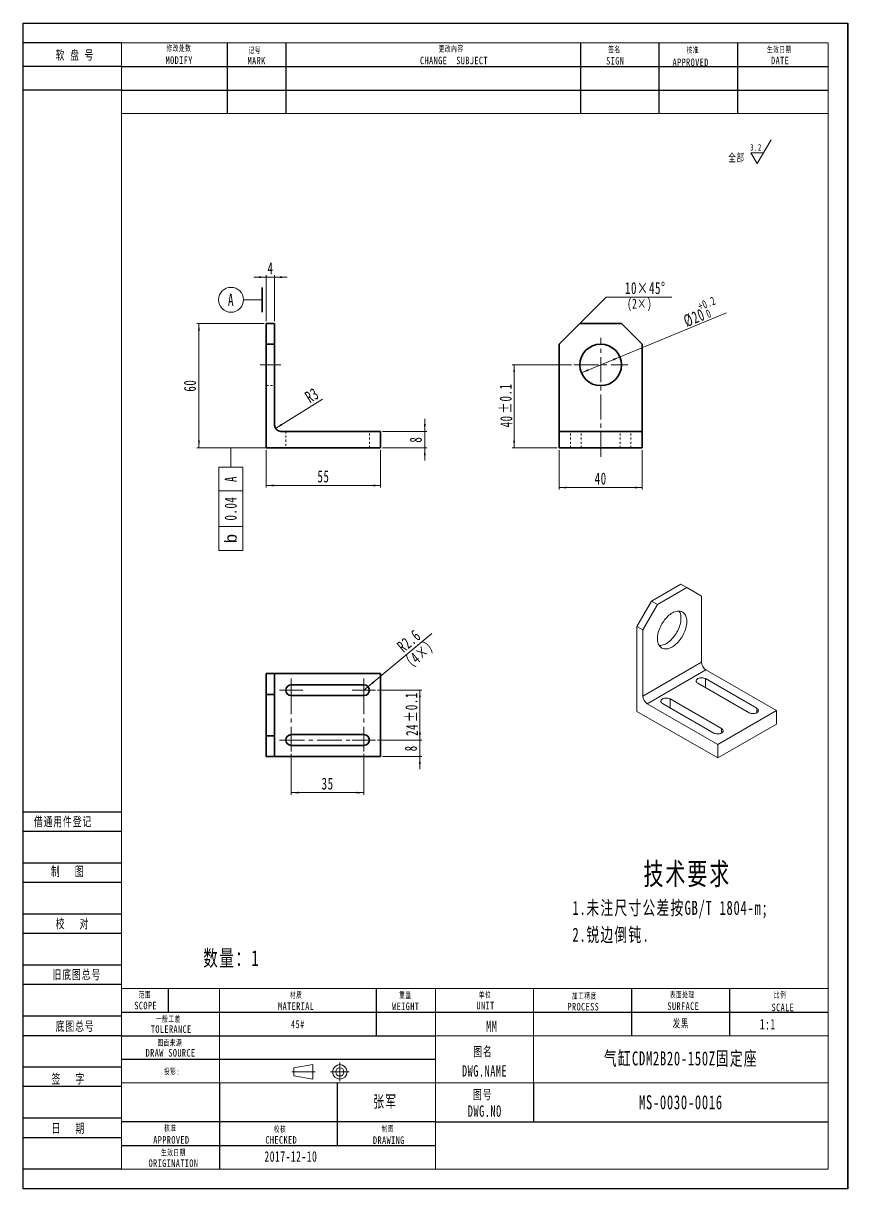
# Model space of a CAD drawing. Header units: millimetres. Extents: x 1333 to 6759, y -11 to 566.
# Drawn here: x 4993 to 5390, y -7 to 554 of the extents above; entities that cross this region are included whole.
import ezdxf

# ---------------------------------------------------------------- set-up
doc = ezdxf.new("R2010")
doc.units = ezdxf.units.MM
doc.set_wipeout_variables(frame=1)
for name, pattern in [('AD_LTYPE3 0 mm', [16, 11, -1, 1, -1, 1, -1]), ('点画线', [18, 12, -2, 2, -2]), ('虚线', [2, 1, -1])]:
    doc.linetypes.add(name, pattern=pattern)
doc.layers.get('0').update_dxf_attribs({"lineweight": 35})
for name, color, linetype, lineweight in [('ACAD0', 7, 'Continuous', 0), ('ACADA-定位3-标高', 171, 'Continuous', 0), ('ACADA-构件3-柱砼', 9, 'Continuous', 0), ('ACADA-构件8-屋面', 7, 'Continuous', 0), ('EB0', 7, 'Continuous', 35), ('中心线层', 1, '点画线', 18), ('尺寸线层', 3, 'Continuous', 18), ('虚线层', 6, '虚线', 18)]:
    doc.layers.add(name, color=color, linetype=linetype, lineweight=lineweight)
doc.styles.add('标准', font='', dxfattribs={"width": 0.667})
doc.styles.get('标准').set_extended_font_data('宋体')
doc.dimstyles.new('标准', dxfattribs={"dimtxt": 5.779688, "dimasz": 3.5, "dimexe": 1, "dimexo": 1, "dimgap": 1.209086, "dimtad": 1, "dimdec": 1, "dimdsep": 46, "dimtxsty": '标准', "dimblk": '_CAXARROW', "dimcen": 0, "dimdle": 7, "dimazin": 2, "dimtfac": 0.707107, "dimtdec": 3, "dimtmove": 0, "dimatfit": 3, "dimfxl": 0, "dimfrac": 2, "dimtolj": 1, "dimarcsym": 0})

# ---------------------------------------------------------------- blocks, each defined once
blk = doc.blocks.new('*X7')
at = {"layer": 'EB0', "color": 0, "linetype": 'Continuous', "lineweight": 18}
for p, q in [((0, 0), (12.66, 12.66)), ((12.66, 12.66), (44.21, 12.66))]:
    blk.add_line(p, q, dxfattribs=at)
at = {"layer": 'EB0', "color": 0, "linetype": 'Continuous', "lineweight": 18, "insert": (31.45, 16.97), "char_height": 5.7797, "width": 29.716, "attachment_point": 5, "line_spacing_factor": 1.15057, "style": '标准'}
blk.add_mtext('\\T1.1;10×45%%D', dxfattribs=at)
blk = doc.blocks.new('*X125')
at = {"layer": '尺寸线层', "linetype": 'Continuous', "lineweight": 18}
for points in [[(5109.67, 331.79), (5113.17, 331.36), (5113.17, 332.23)], [(5164.67, 331.79), (5161.17, 331.36), (5161.17, 332.23)]]:
    blk.add_hatch(color=0, dxfattribs=at).paths.add_polyline_path(points, flags=0)
at = {"layer": '尺寸线层', "color": 0, "linetype": 'Continuous', "lineweight": 18}
for p, q in [((5109.67, 348.88), (5109.67, 330.79)), ((5164.67, 348.88), (5164.67, 330.79)), ((5164.67, 331.79), (5109.67, 331.79))]:
    blk.add_line(p, q, dxfattribs=at)
at = {"layer": '尺寸线层', "color": 0, "linetype": 'Continuous', "lineweight": 18, "insert": (5137.17, 336.1), "char_height": 5.78, "width": 8.1213, "attachment_point": 5, "line_spacing_factor": 1.15057, "style": '标准'}
blk.add_mtext('\\T1.1;55', dxfattribs=at)
blk = doc.blocks.new('_CAXARROW')
blk.add_hatch(color=0).paths.add_polyline_path([(0, 0), (-1, 0.125), (-1, -0.125)], flags=0)
blk = doc.blocks.new('*X126')
at = {"layer": '尺寸线层', "linetype": 'Continuous', "lineweight": 18}
for points in [[(5077.24, 409.88), (5076.8, 406.38), (5077.68, 406.38)], [(5077.24, 349.88), (5076.8, 353.38), (5077.68, 353.38)]]:
    blk.add_hatch(color=0, dxfattribs=at).paths.add_polyline_path(points, flags=0)
at = {"layer": '尺寸线层', "color": 0, "linetype": 'Continuous', "lineweight": 18}
for p, q in [((5108.67, 409.88), (5076.24, 409.88)), ((5077.24, 349.88), (5077.24, 409.88)), ((5108.67, 349.88), (5076.24, 349.88))]:
    blk.add_line(p, q, dxfattribs=at)
at = {"layer": '尺寸线层', "color": 0, "linetype": 'Continuous', "lineweight": 18, "insert": (5072.93, 379.88), "char_height": 5.78, "width": 8.2177, "attachment_point": 5, "rotation": 90, "line_spacing_factor": 1.15057, "style": '标准'}
blk.add_mtext('\\T1.1;60', dxfattribs=at)
blk = doc.blocks.new('*X128')
at = {"color": 0, "attachment_point": 1, "rotation": 90, "line_spacing_factor": 1.15057, "style": '标准'}
for s, insert, char_height, width in [('\\T1.1;%%P0.1', (6590.79, 373.36), 5.7797, 29.0585), ('\\T1.1;40', (6591.08, 366.66), 5.78, 40.7773)]:
    blk.add_mtext(s, dxfattribs=dict(at, insert=insert, char_height=char_height, width=width))
blk = doc.blocks.new('*X127')
at = {"layer": '尺寸线层', "linetype": 'Continuous', "lineweight": 18}
for points in [[(5228.96, 389.88), (5228.52, 386.38), (5229.4, 386.38)], [(5228.96, 349.88), (5228.52, 353.38), (5229.4, 353.38)]]:
    blk.add_hatch(color=0, dxfattribs=at).paths.add_polyline_path(points, flags=0)
at = {"layer": '尺寸线层', "color": 0, "linetype": 'Continuous', "lineweight": 18}
for p, q in [((5256.63, 389.88), (5227.96, 389.88)), ((5228.96, 349.88), (5228.96, 389.88)), ((5249.63, 349.88), (5227.96, 349.88))]:
    blk.add_line(p, q, dxfattribs=at)
blk.add_blockref('*X128', (-1368.81, -6.88), dxfattribs=at)
blk = doc.blocks.new('*X130')
at = {"color": 0, "char_height": 5.7797, "attachment_point": 1, "rotation": 22.4575, "line_spacing_factor": 1.15057, "style": '标准'}
for s, insert, width in [('\\T1.1;{\\H0.707107x;+0.2}', (6685.81, 426.67), 16.6706), ('\\T1.1;%%C20', (6678.67, 420.27), 35.5769), ('\\T1.1;{\\H0.707107x;0}', (6689.66, 422.98), 16.6706)]:
    blk.add_mtext(s, dxfattribs=dict(at, insert=insert, width=width))
blk = doc.blocks.new('*X129')
at = {"layer": 'EB0', "linetype": 'Continuous', "lineweight": 18}
for points in [[(5279.87, 393.7), (5276.81, 391.96), (5276.47, 392.77)], [(5261.39, 386.06), (5264.79, 387), (5264.46, 387.8)]]:
    blk.add_hatch(color=0, dxfattribs=at).paths.add_polyline_path(points, flags=0)
at = {"layer": 'EB0', "color": 0, "linetype": 'Continuous', "lineweight": 18}
blk.add_line((5331.2, 414.92), (5261.39, 386.06), dxfattribs=at)
blk.add_blockref('*X130', (-1368.81, -6.88), dxfattribs=at)
blk = doc.blocks.new('*X131')
at = {"layer": '尺寸线层', "color": 0, "lineweight": 35}
blk.add_line((-2, -6), (-2, 6), dxfattribs=at)
at = {"layer": '尺寸线层', "color": 0, "lineweight": -2}
blk.add_line((-2, 0), (-11, 0), dxfattribs=at)
blk.add_circle((-17, 0), 6, dxfattribs=at)
at = {"layer": '尺寸线层', "color": 0, "lineweight": -2, "insert": (-17, 0), "char_height": 6, "width": 12, "attachment_point": 5, "line_spacing_factor": 1.15057, "style": '标准'}
blk.add_mtext('\\T1.1;A', dxfattribs=at)
blk = doc.blocks.new('*X132')
at = {"layer": '尺寸线层', "linetype": 'Continuous', "lineweight": 18}
for points in [[(5109.67, 432.14), (5106.17, 432.57), (5106.17, 431.7)], [(5113.67, 432.14), (5117.17, 432.57), (5117.17, 431.7)]]:
    blk.add_hatch(color=0, dxfattribs=at).paths.add_polyline_path(points, flags=0)
at = {"layer": '尺寸线层', "color": 0, "linetype": 'Continuous', "lineweight": 18}
for p, q in [((5109.67, 410.88), (5109.67, 433.14)), ((5113.67, 410.88), (5113.67, 433.14)), ((5103.67, 432.14), (5119.67, 432.14))]:
    blk.add_line(p, q, dxfattribs=at)
at = {"layer": '尺寸线层', "color": 0, "linetype": 'Continuous', "lineweight": 18, "insert": (5111.67, 436.45), "char_height": 5.78, "width": 3.8229, "attachment_point": 5, "line_spacing_factor": 1.15057, "style": '标准'}
blk.add_mtext('\\T1.1;4', dxfattribs=at)
blk = doc.blocks.new('*X133')
at = {"layer": '尺寸线层', "linetype": 'Continuous', "lineweight": 18}
for points in [[(5185.95, 357.88), (5186.39, 361.38), (5185.51, 361.38)], [(5185.95, 349.88), (5186.39, 346.38), (5185.51, 346.38)]]:
    blk.add_hatch(color=0, dxfattribs=at).paths.add_polyline_path(points, flags=0)
at = {"layer": '尺寸线层', "color": 0, "linetype": 'Continuous', "lineweight": 18}
for p, q in [((5185.95, 363.88), (5185.95, 343.88)), ((5165.67, 357.88), (5186.95, 357.88)), ((5165.67, 349.88), (5186.95, 349.88))]:
    blk.add_line(p, q, dxfattribs=at)
at = {"layer": '尺寸线层', "color": 0, "linetype": 'Continuous', "lineweight": 18, "insert": (5181.64, 353.88), "char_height": 5.78, "width": 3.6302, "attachment_point": 5, "rotation": 90, "line_spacing_factor": 1.15057, "style": '标准'}
blk.add_mtext('\\T1.1;8', dxfattribs=at)
blk = doc.blocks.new('*X134')
at = {"layer": '尺寸线层', "color": 0, "linetype": 'Continuous', "lineweight": -2}
for p, q in [((0, 0), (-17.14, 0)), ((-17.14, 0), (-17.14, -9.18)), ((-22.92, -9.18), (-11.36, -9.18)), ((-22.92, -37.85), (-22.92, -9.18)), ((-11.36, -37.85), (-11.36, -9.18)), ((-22.92, -20.73), (-11.36, -20.73)), ((-22.92, -49.41), (-22.92, -37.85)), ((-22.92, -37.85), (-11.36, -37.85)), ((-11.36, -37.85), (-11.36, -49.41)), ((-11.36, -49.41), (-22.92, -49.41))]:
    blk.add_line(p, q, dxfattribs=at)
at = {"layer": '尺寸线层', "color": 0, "width": 11.5594, "attachment_point": 5, "rotation": 90, "line_spacing_factor": 1.15057, "style": '标准'}
for s, insert, char_height in [('\\T1.1;A', (-17.14, -14.96), 5.78), ('{\\fCXGDT;\\W1;\\T1;b}', (-17.14, -43.63), 5.7797)]:
    blk.add_mtext(s, dxfattribs=dict(at, insert=insert, char_height=char_height))
at = {"layer": '尺寸线层', "color": 0, "lineweight": -2, "insert": (-17.14, -34.96), "char_height": 5.78, "width": 22.6763, "attachment_point": 4, "rotation": 90, "line_spacing_factor": 1.15057, "style": '标准'}
blk.add_mtext('\\T1.1;0.04', dxfattribs=at)
blk = doc.blocks.new('*X135')
at = {"layer": '尺寸线层', "linetype": 'Continuous', "lineweight": 18}
for points in [[(5183.59, 209.21), (5183.15, 212.71), (5184.02, 212.71)], [(5183.59, 201.21), (5183.15, 197.71), (5184.02, 197.71)]]:
    blk.add_hatch(color=0, dxfattribs=at).paths.add_polyline_path(points, flags=0)
at = {"layer": '尺寸线层', "color": 0, "linetype": 'Continuous', "lineweight": 18}
for p, q in [((5183.59, 195.21), (5183.59, 215.21)), ((5163.27, 209.21), (5184.59, 209.21)), ((5165.67, 201.21), (5184.59, 201.21))]:
    blk.add_line(p, q, dxfattribs=at)
at = {"layer": '尺寸线层', "color": 0, "linetype": 'Continuous', "lineweight": 18, "insert": (5179.28, 205.21), "char_height": 5.78, "width": 3.6302, "attachment_point": 5, "rotation": 90, "line_spacing_factor": 1.15057, "style": '标准'}
blk.add_mtext('\\T1.1;8', dxfattribs=at)
blk = doc.blocks.new('*X136')
at = {"layer": '尺寸线层', "linetype": 'Continuous', "lineweight": 18}
for points in [[(5121.67, 183.86), (5125.17, 184.3), (5125.17, 183.42)], [(5156.67, 183.86), (5153.17, 184.3), (5153.17, 183.42)]]:
    blk.add_hatch(color=0, dxfattribs=at).paths.add_polyline_path(points, flags=0)
at = {"layer": '尺寸线层', "color": 0, "linetype": 'Continuous', "lineweight": 18}
for p, q in [((5121.67, 202.61), (5121.67, 182.86)), ((5156.67, 202.61), (5156.67, 182.86)), ((5121.67, 183.86), (5156.67, 183.86))]:
    blk.add_line(p, q, dxfattribs=at)
at = {"layer": '尺寸线层', "color": 0, "linetype": 'Continuous', "lineweight": 18, "insert": (5139.17, 188.17), "char_height": 5.78, "width": 8.1213, "attachment_point": 5, "line_spacing_factor": 1.15057, "style": '标准'}
blk.add_mtext('\\T1.1;35', dxfattribs=at)
blk = doc.blocks.new('*X137')
at = {"layer": '尺寸线层', "linetype": 'Continuous', "lineweight": 18}
blk.add_hatch(color=0, dxfattribs=at).paths.add_polyline_path([(5158.66, 234.88), (5161.63, 236.79), (5161.07, 237.46)], flags=0)
at = {"layer": '尺寸线层', "color": 0, "linetype": 'Continuous', "lineweight": 18}
blk.add_line((5189.4, 260.55), (5156.67, 233.21), dxfattribs=at)
at = {"layer": '尺寸线层', "color": 0, "linetype": 'Continuous', "lineweight": 18, "char_height": 5.78, "attachment_point": 5, "rotation": 39.8711, "line_spacing_factor": 1.15057, "style": '标准'}
for s, insert, width in [('\\T1.1;R2.6', (5178.35, 256.94), 24.3528), ('\\T1.1;（4×）', (5183.88, 250.32), 33.607)]:
    blk.add_mtext(s, dxfattribs=dict(at, insert=insert, width=width))
blk = doc.blocks.new('*X139')
at = {"color": 0, "attachment_point": 1, "rotation": 90, "line_spacing_factor": 1.15057, "style": '标准'}
for s, insert, char_height, width in [('\\T1.1;%%P0.1', (6545.42, 224.69), 5.7797, 29.0585), ('\\T1.1;24', (6545.71, 218.08), 5.78, 40.606)]:
    blk.add_mtext(s, dxfattribs=dict(at, insert=insert, char_height=char_height, width=width))
blk = doc.blocks.new('*X138')
at = {"layer": '尺寸线层', "linetype": 'Continuous', "lineweight": 18}
for points in [[(5183.59, 233.21), (5183.15, 229.71), (5184.02, 229.71)], [(5183.59, 209.21), (5183.15, 212.71), (5184.02, 212.71)]]:
    blk.add_hatch(color=0, dxfattribs=at).paths.add_polyline_path(points, flags=0)
at = {"layer": '尺寸线层', "color": 0, "linetype": 'Continuous', "lineweight": 18}
for p, q in [((5163.27, 233.21), (5184.59, 233.21)), ((5183.59, 209.21), (5183.59, 233.21)), ((5163.27, 209.21), (5184.59, 209.21))]:
    blk.add_line(p, q, dxfattribs=at)
blk.add_blockref('*X139', (-1368.81, -6.88), dxfattribs=at)
blk = doc.blocks.new('*X140')
at = {"layer": '尺寸线层', "linetype": 'Continuous', "lineweight": 18}
blk.add_hatch(color=0, dxfattribs=at).paths.add_polyline_path([(5114.12, 359.3), (5116.86, 361.52), (5117.33, 360.77)], flags=0)
at = {"layer": '尺寸线层', "color": 0, "linetype": 'Continuous', "lineweight": 18}
blk.add_line((5114.12, 359.3), (5136.76, 373.35), dxfattribs=at)
at = {"layer": '尺寸线层', "color": 0, "linetype": 'Continuous', "lineweight": 18, "insert": (5131.64, 375.25), "char_height": 5.78, "width": 13.414, "attachment_point": 5, "rotation": 31.8335, "line_spacing_factor": 1.15057, "style": '标准'}
blk.add_mtext('\\T1.1;R3', dxfattribs=at)
blk = doc.blocks.new('*X161')
at = {"layer": '尺寸线层', "linetype": 'Continuous', "lineweight": 18}
for points in [[(5250.63, 330.8), (5254.13, 330.36), (5254.13, 331.24)], [(5290.63, 330.8), (5287.13, 330.36), (5287.13, 331.24)]]:
    blk.add_hatch(color=0, dxfattribs=at).paths.add_polyline_path(points, flags=0)
at = {"layer": '尺寸线层', "color": 0, "linetype": 'Continuous', "lineweight": 18}
for p, q in [((5250.63, 348.88), (5250.63, 329.8)), ((5290.63, 348.88), (5290.63, 329.8)), ((5290.63, 330.8), (5250.63, 330.8))]:
    blk.add_line(p, q, dxfattribs=at)
at = {"layer": '尺寸线层', "color": 0, "linetype": 'Continuous', "lineweight": 18, "insert": (5270.63, 335.11), "char_height": 5.78, "width": 8.2177, "attachment_point": 5, "line_spacing_factor": 1.15057, "style": '标准'}
blk.add_mtext('\\T1.1;40', dxfattribs=at)
blk = doc.blocks.new('*X247')
at = {"layer": '尺寸线层', "linetype": 'Continuous', "lineweight": 18}
for p, q in [((6.49, -1.41), (13.14, 10.09)), ((3.48, 3.82), (9.51, 3.82)), ((6.49, -1.41), (3.48, 3.82))]:
    blk.add_line(p, q, dxfattribs=at)
at = {"layer": '尺寸线层', "linetype": 'Continuous', "lineweight": 18, "line_spacing_factor": 1.15057, "style": '标准'}
for s, insert, char_height, width, attachment_point in [('\\T1.1;3.2', (8.68, 6.41), 3.116, 6.8178, 6), ('\\T1.1;全部', (-3.47, 1.27), 3.853, 17.1639, 5)]:
    blk.add_mtext(s, dxfattribs=dict(at, insert=insert, char_height=char_height, width=width, attachment_point=attachment_point))

msp = doc.modelspace()

# ---------------------------------------------------------------- linework, layer by layer
at = {"layer": 'ACAD0', "linetype": 'Continuous', "lineweight": 0}
for p, q in [((5039.93, 2.57), (5039.93, 544.95)), ((5039.93, 544.95), (5380.1, 544.95)), ((5380.1, 544.95), (5380.1, 2.57)), ((5039.93, 510.93), (5380.1, 510.93)), ((5039.93, 89.5), (5380.1, 89.5)), ((5087.17, 44.15), (5087.17, 89.5)), ((5191.11, 2.57), (5191.11, 89.5)), ((5238.36, 44.15), (5238.36, 89.5)), ((5191.11, 66.82), (5380.1, 66.82)), ((5039.93, 44.15), (5380.1, 44.15)), ((5039.93, 2.57), (5380.1, 2.57))]:
    msp.add_line(p, q, dxfattribs=at)
at = {"layer": 'ACAD0', "color": 7, "linetype": 'Continuous', "lineweight": 15}
for p, q in [((5295.15, 276.08), (5309.29, 284.25)), ((5297.98, 274.45), (5312.12, 282.61)), ((5312.12, 282.61), (5309.29, 284.25)), ((5319.19, 278.53), (5312.12, 282.61)), ((5288.08, 263.84), (5295.15, 276.08)), ((5295.15, 276.08), (5297.98, 274.45)), ((5319.19, 246.69), (5319.19, 278.53)), ((5297.98, 274.45), (5290.9, 262.2)), ((5288.08, 263.84), (5288.08, 223.01)), ((5290.9, 262.2), (5288.08, 263.84)), ((5290.9, 230.36), (5290.9, 262.2)), ((5290.9, 230.36), (5319.19, 246.69)), ((5321.31, 243.01), (5293.03, 226.68)), ((5355.25, 223.42), (5321.31, 243.01)), ((5317.35, 236.64), (5342.1, 222.36)), ((5345.78, 224.48), (5321.03, 238.77)), ((5326.97, 207.09), (5293.03, 226.68)), ((5300.38, 226.85), (5325.13, 212.56)), ((5328.81, 214.68), (5304.06, 228.97)), ((5288.08, 223.01), (5326.97, 200.56)), ((5326.97, 207.09), (5355.25, 223.42)), ((5355.25, 216.89), (5355.25, 223.42)), ((5326.97, 200.56), (5355.25, 216.89)), ((5326.97, 200.56), (5326.97, 207.09))]:
    msp.add_line(p, q, dxfattribs=at)
at = {"layer": 'ACAD0', "color": 8, "linetype": 'Continuous', "lineweight": 15}
for p, q in [((5321.03, 234.52), (5321.03, 238.77)), ((5304.06, 224.72), (5304.06, 228.97)), ((5345.78, 222.36), (5345.78, 224.48)), ((5328.81, 212.56), (5328.81, 214.68))]:
    msp.add_line(p, q, dxfattribs=at)
at = {"layer": 'ACAD0', "color": 7, "linetype": 'Continuous', "lineweight": 15}
for points in [[(5297.98, 258.12), (5298, 258.78), (5298.06, 259.46), (5298.18, 260.17), (5298.33, 260.88), (5298.53, 261.6), (5298.77, 262.33), (5299.04, 263.05), (5299.36, 263.77), (5299.71, 264.48), (5300.1, 265.18), (5300.51, 265.85), (5300.96, 266.5), (5301.43, 267.13), (5301.92, 267.73), (5302.44, 268.29), (5302.97, 268.81), (5303.51, 269.29), (5304.07, 269.72), (5304.62, 270.11), (5305.19, 270.45), (5305.75, 270.73), (5306.31, 270.96), (5306.85, 271.14), (5307.39, 271.26), (5307.91, 271.32), (5308.42, 271.33), (5308.9, 271.27), (5309.36, 271.16), (5309.79, 271), (5310.19, 270.77), (5310.56, 270.5), (5310.9, 270.17), (5311.19, 269.79), (5311.45, 269.36), (5311.67, 268.89), (5311.85, 268.37), (5311.98, 267.82), (5312.07, 267.23), (5312.11, 266.61), (5312.11, 265.96), (5312.07, 265.28), (5311.98, 264.59), (5311.85, 263.88), (5311.67, 263.16), (5311.45, 262.44), (5311.19, 261.71), (5310.9, 260.99), (5310.56, 260.28), (5310.19, 259.57), (5309.79, 258.89), (5309.36, 258.22), (5308.9, 257.58), (5308.42, 256.97), (5307.91, 256.39), (5307.39, 255.85), (5306.85, 255.35), (5306.31, 254.89), (5305.75, 254.48), (5305.19, 254.12), (5304.62, 253.81), (5304.07, 253.55), (5303.51, 253.35), (5302.97, 253.2), (5302.44, 253.11), (5301.92, 253.07), (5301.43, 253.1), (5300.96, 253.18), (5300.51, 253.32), (5300.1, 253.51), (5299.71, 253.76), (5299.36, 254.07), (5299.04, 254.42), (5298.77, 254.83), (5298.53, 255.28), (5298.33, 255.77), (5298.18, 256.31), (5298.06, 256.88), (5298, 257.48), (5297.98, 258.12)], [(5308.43, 271.33), (5308.62, 270.99), (5308.84, 270.52), (5309.02, 270), (5309.15, 269.45), (5309.24, 268.86), (5309.28, 268.24), (5309.28, 267.59), (5309.24, 266.92), (5309.15, 266.22), (5309.02, 265.52), (5308.84, 264.8), (5308.62, 264.07), (5308.37, 263.35), (5308.07, 262.62), (5307.73, 261.91), (5307.36, 261.21), (5306.96, 260.52), (5306.53, 259.86), (5306.07, 259.22), (5305.59, 258.6), (5305.09, 258.03), (5304.56, 257.49), (5304.03, 256.98), (5303.48, 256.53), (5302.92, 256.11), (5302.36, 255.75), (5301.8, 255.44), (5301.24, 255.18), (5300.68, 254.98), (5300.14, 254.83), (5299.61, 254.74), (5299.1, 254.71), (5298.84, 254.71)], [(5321.03, 238.77), (5320.72, 238.92), (5320.37, 239.04), (5319.99, 239.13), (5319.6, 239.19), (5319.19, 239.21), (5318.78, 239.19), (5318.39, 239.13), (5318.01, 239.04), (5317.66, 238.92), (5317.35, 238.77), (5317.09, 238.59), (5316.87, 238.39), (5316.72, 238.17), (5316.62, 237.94), (5316.59, 237.71), (5316.62, 237.47), (5316.72, 237.24), (5316.87, 237.02), (5317.09, 236.82), (5317.35, 236.64)], [(5304.06, 228.97), (5303.75, 229.12), (5303.4, 229.25), (5303.02, 229.34), (5302.62, 229.39), (5302.22, 229.41), (5301.81, 229.39), (5301.41, 229.34), (5301.04, 229.25), (5300.69, 229.12), (5300.38, 228.97), (5300.11, 228.79), (5299.9, 228.59), (5299.75, 228.37), (5299.65, 228.14), (5299.62, 227.91), (5299.65, 227.67), (5299.75, 227.44), (5299.9, 227.23), (5300.11, 227.03), (5300.38, 226.85)], [(5342.1, 222.36), (5342.41, 222.2), (5342.76, 222.08), (5343.13, 221.99), (5343.53, 221.94), (5343.94, 221.92), (5344.34, 221.94), (5344.74, 221.99), (5345.12, 222.08), (5345.47, 222.2), (5345.78, 222.36), (5346.04, 222.54), (5346.25, 222.74), (5346.41, 222.95), (5346.51, 223.18), (5346.54, 223.42), (5346.51, 223.65), (5346.41, 223.88), (5346.25, 224.1), (5346.04, 224.3), (5345.78, 224.48)], [(5325.13, 212.56), (5325.44, 212.41), (5325.79, 212.28), (5326.16, 212.19), (5326.56, 212.14), (5326.97, 212.12), (5327.37, 212.14), (5327.77, 212.19), (5328.15, 212.28), (5328.5, 212.41), (5328.81, 212.56), (5329.07, 212.74), (5329.28, 212.94), (5329.44, 213.16), (5329.53, 213.39), (5329.57, 213.62), (5329.53, 213.86), (5329.44, 214.09), (5329.28, 214.3), (5329.07, 214.5), (5328.81, 214.68)]]:
    msp.add_lwpolyline(points, dxfattribs=at)
for centre in [(5323.76, 246.88), (5295.48, 230.55)]:
    msp.add_arc(centre, 4.58, 182.3869, 237.6131, dxfattribs=at)
at = {"layer": 'ACADA-构件3-柱砼', "linetype": 'ByBlock', "lineweight": -2, "ltscale": 0.2}
for p, q in [((4992.68, -6.88), (4992.68, 554.4)), ((4992.68, 554.4), (5389.54, 554.4)), ((5389.54, -6.88), (5389.54, 554.4)), ((5389.54, 554.4), (5389.54, -6.88)), ((5039.93, 544.95), (4992.68, 544.95)), ((5090.95, 510.93), (5090.95, 544.95)), ((5119.3, 510.93), (5119.3, 544.95)), ((5261.04, 510.93), (5261.04, 544.95)), ((5298.83, 510.93), (5298.83, 544.95)), ((5336.63, 510.93), (5336.63, 544.95)), ((5039.93, 533.61), (4992.68, 533.61)), ((5039.93, 533.61), (5380.1, 533.61)), ((5039.93, 522.27), (4992.68, 522.27)), ((5039.93, 522.27), (5380.1, 522.27)), ((5039.93, 174.54), (4992.68, 174.54)), ((5039.93, 165.09), (4992.68, 165.09)), ((5039.93, 149.98), (4992.68, 149.98)), ((5039.93, 140.53), (4992.68, 140.53)), ((5039.93, 125.41), (4992.68, 125.41)), ((5039.93, 115.96), (4992.68, 115.96)), ((5039.93, 100.84), (4992.68, 100.84)), ((5039.93, 91.39), (4992.68, 91.39)), ((5062.35, 89.52), (5062.35, 78.16)), ((5162.77, 66.82), (5162.77, 89.5)), ((5285.61, 66.82), (5285.61, 89.5)), ((5332.85, 66.82), (5332.85, 89.5)), ((5039.93, 76.27), (4992.68, 76.27)), ((5039.93, 78.16), (5380.1, 78.16)), ((5039.93, 66.82), (4992.68, 66.82)), ((5039.93, 66.82), (5191.11, 66.82)), ((5039.93, 51.71), (4992.68, 51.71)), ((5039.93, 55.49), (5191.11, 55.49)), ((5039.93, 42.26), (4992.68, 42.26)), ((5087.17, 44.15), (5087.17, 2.57)), ((5143.87, 13.91), (5143.87, 44.15)), ((5238.36, 44.15), (5238.36, 25.25)), ((5039.93, 27.14), (4992.68, 27.14)), ((5191.11, 25.25), (5039.93, 25.25)), ((5191.11, 25.25), (5380.1, 25.25)), ((5039.93, 17.69), (4992.68, 17.69)), ((5039.93, 13.91), (5191.11, 13.91)), ((5039.93, 2.57), (4992.68, 2.57)), ((5389.54, -6.88), (4992.68, -6.88))]:
    msp.add_line(p, q, dxfattribs=at)
at = {"layer": 'ACADA-构件8-屋面', "linetype": 'Continuous', "lineweight": 18}
for p, q in [((5122.95, 51.36), (5132.06, 52.87)), ((5122.95, 51.36), (5122.95, 47.4)), ((5132.06, 52.87), (5132.06, 45.9)), ((5145.06, 44.83), (5145.06, 53.93)), ((5121.89, 49.38), (5133.12, 49.38)), ((5122.95, 47.4), (5132.06, 45.9)), ((5140.51, 49.38), (5149.61, 49.38))]:
    msp.add_line(p, q, dxfattribs=at)
for radius in [3.49, 1.98]:
    msp.add_circle((5145.06, 49.38), radius, dxfattribs=at)
at = {"layer": 'EB0'}
for p, q in [((5109.67, 399.88), (5109.67, 409.88)), ((5109.67, 409.88), (5113.67, 409.88)), ((5113.67, 409.88), (5113.67, 399.88)), ((5260.63, 409.88), (5250.63, 399.88)), ((5260.63, 409.88), (5280.63, 409.88)), ((5290.63, 399.88), (5280.63, 409.88)), ((5109.67, 399.88), (5109.67, 349.88)), ((5113.67, 399.88), (5109.67, 399.88)), ((5113.67, 360.88), (5113.67, 399.88)), ((5250.63, 362.88), (5250.63, 399.88)), ((5290.63, 362.88), (5290.63, 399.88)), ((5250.63, 357.88), (5250.63, 362.88)), ((5290.63, 362.88), (5290.63, 357.88)), ((5164.67, 357.88), (5116.67, 357.88)), ((5164.67, 349.88), (5164.67, 357.88)), ((5250.63, 357.88), (5290.63, 357.88)), ((5250.63, 349.88), (5250.63, 357.88)), ((5290.63, 349.88), (5290.63, 357.88)), ((5109.67, 349.88), (5164.67, 349.88)), ((5250.63, 349.88), (5290.63, 349.88)), ((5109.67, 241.21), (5109.67, 201.21)), ((5109.67, 241.21), (5164.67, 241.21)), ((5113.67, 241.21), (5113.67, 201.21)), ((5121.67, 235.81), (5156.67, 235.81)), ((5164.67, 241.21), (5164.67, 201.21)), ((5109.67, 231.21), (5113.67, 231.21)), ((5113.67, 231.21), (5109.67, 231.21)), ((5156.67, 230.61), (5121.67, 230.61)), ((5113.67, 211.21), (5109.67, 211.21)), ((5109.67, 211.21), (5113.67, 211.21)), ((5121.67, 211.81), (5156.67, 211.81)), ((5156.67, 206.61), (5121.67, 206.61)), ((5109.67, 201.21), (5164.67, 201.21))]:
    msp.add_line(p, q, dxfattribs=at)
msp.add_circle((5270.63, 389.88), 10, dxfattribs=at)
for centre, radius, start, end in [((5116.67, 360.88), 3, 180, 270), ((5121.67, 233.21), 2.6, 90, 270), ((5156.67, 233.21), 2.6, 270, 90), ((5121.67, 209.21), 2.6, 90, 270), ((5156.67, 209.21), 2.6, 270, 90)]:
    msp.add_arc(centre, radius, start, end, dxfattribs=at)
at = {"layer": '中心线层', "linetype": '点画线', "lineweight": 18}
for p, q in [((5270.63, 345.62), (5270.63, 402.88)), ((5106.67, 389.88), (5116.67, 389.88)), ((5257.63, 389.88), (5283.63, 389.88)), ((5121.67, 227.61), (5121.67, 238.81)), ((5156.67, 227.61), (5156.67, 238.81)), ((5116.07, 233.21), (5127.27, 233.21)), ((5151.07, 233.21), (5162.27, 233.21)), ((5121.67, 203.61), (5121.67, 227.61)), ((5156.67, 203.61), (5156.67, 227.61)), ((5116.07, 209.21), (5151.07, 209.21)), ((5116.07, 209.21), (5127.27, 209.21)), ((5151.07, 209.21), (5162.27, 209.21))]:
    msp.add_line(p, q, dxfattribs=at)
at = {"layer": '虚线层', "color": 6, "linetype": '虚线', "lineweight": 18}
for p, q in [((5109.67, 379.88), (5113.67, 379.88)), ((5119.07, 357.88), (5119.07, 349.88)), ((5159.27, 349.88), (5159.27, 357.88)), ((5256.03, 349.88), (5256.03, 357.88)), ((5261.23, 349.88), (5261.23, 357.88)), ((5280.03, 349.88), (5280.03, 357.88)), ((5285.23, 349.88), (5285.23, 357.88))]:
    msp.add_line(p, q, dxfattribs=at)

# ---------------------------------------------------------------- block references
at = {"layer": 'ACAD0'}
msp.add_blockref('*X247', (5339.5, 488.21), dxfattribs=at)
at = {"layer": '尺寸线层'}
msp.add_blockref('*X7', (5260.63, 409.88), dxfattribs=at)

# ---------------------------------------------------------------- texts
at = {"layer": 'ACADA-定位3-标高', "linetype": 'Continuous', "lineweight": 18, "line_spacing_factor": 1.15057, "style": '标准'}
for s, insert, char_height, width, attachment_point in [('\\T1.1;数量：1', (5079.31, 99.45), 7.715, 38.9526, 7), ('\\T1.1;气缸CDM2B20-150Z固定座', (5309.23, 55.49), 6.743, 141.736, 5), ('\\T1.1;MS-0030-0016', (5309.23, 34.7), 6.743, 141.736, 5), ('\\T1.1;2017-12-10', (5108.76, 6.02), 5.0988, 39.173, 7)]:
    msp.add_mtext(s, dxfattribs=dict(at, insert=insert, char_height=char_height, width=width, attachment_point=attachment_point))
at = {"layer": 'ACADA-定位3-标高', "linetype": 'AD_LTYPE3 0 mm', "lineweight": 0, "insert": (5347.27, 69.71), "char_height": 5.097, "width": 10.8681, "attachment_point": 7, "line_spacing_factor": 1.15057, "style": '标准'}
msp.add_mtext('\\T1.1;1:1', dxfattribs=at)
at = {"layer": 'ACADA-构件8-屋面', "linetype": 'Continuous', "lineweight": 18, "line_spacing_factor": 1.15057, "style": '标准'}
for s, insert, char_height, width, attachment_point in [('\\T1.1;软 盘 号', (5008.27, 541.41), 4.5511, 24.9916, 1), ('\\T1.1;修改处数', (5067.61, 542.24), 2.913, 20.7275, 5), ('\\T1.1;记号', (5104.09, 541.24), 2.913, 14.5107, 5), ('\\T1.1;更改內容', (5198.66, 541.98), 2.913, 39.3958, 5), ('\\T1.1;签名', (5277.25, 541.64), 2.913, 14.5107, 5), ('\\T1.1;核准', (5314.98, 541.39), 2.913, 18.6593, 5), ('\\T1.1;生效日期', (5356.66, 541.64), 2.913, 16.5789, 5), ('\\T1.1;MODIFY', (5067.71, 536.61), 3.6408, 16.591, 5), ('\\T1.1;MARK', (5105, 536.39), 3.641, 12.4425, 5), ('\\T1.1;CHANGE  SUBJECT', (5200.01, 536.47), 3.6408, 35.2594, 5), ('\\T1.1;SIGN', (5277.64, 536.3), 3.641, 12.4425, 5), ('\\T1.1;APPROVED', (5313.95, 535.59), 3.6408, 16.591, 5), ('\\T1.1;DATE', (5357.03, 536.47), 3.641, 12.4425, 5), ('\\T1.1;借通用件登记', (4997.78, 172.23), 4.5511, 42.9407, 1), ('\\T1.1;制   图', (5005.97, 148.25), 4.5511, 24.9916, 1), ('\\T1.1;校   对', (5008.27, 123.06), 4.5511, 24.9916, 1), ('\\T1.1;旧底图总号', (5006.8, 98.54), 4.5511, 71.2879, 1), ('\\T1.1;范围', (5051.19, 86.39), 2.913, 9.1903, 5), ('\\T1.1;材质', (5124.03, 86.26), 2.913, 15.0019, 5), ('\\T1.1;重量', (5176.61, 86.28), 2.913, 16.9391, 5), ('\\T1.1;单位', (5214.99, 86.36), 2.913, 13.0647, 5), ('\\T1.1;加工精度', (5262.76, 85.88), 2.913, 18.3844, 5), ('\\T1.1;表面处理', (5309.9, 86.43), 2.913, 18.3844, 5), ('\\T1.1;比例', (5357, 86.31), 2.913, 16.6913, 5), ('\\T1.1;SCOPE', (5051.58, 81.3), 3.6408, 10.4963, 5), ('\\T1.1;MATERIAL', (5124.04, 81.02), 3.6408, 15.3921, 5), ('\\T1.1;WEIGHT', (5176.78, 80.94), 3.6408, 15.2903, 5), ('\\T1.1;UNIT', (5215.21, 81.28), 3.641, 11.0089, 5), ('\\T1.1;PROCESS', (5262.28, 80.75), 3.6408, 14.676, 5), ('\\T1.1;SURFACE', (5310.41, 81.01), 3.6408, 14.5742, 5), ('\\T1.1;SCALE', (5358.34, 80.39), 3.6408, 15.1339, 5), ('\\T1.1;底图总号', (5008.27, 73.68), 4.551, 24.9916, 1), ('\\T1.1;一般工差', (5062.51, 74.71), 2.913, 20.3216, 5), ('\\T1.1;   MM', (5214.1, 71.31), 5.4613, 22.3434, 5), ('\\T1.1;TOLERANCE', (5063.89, 69.94), 3.6408, 18.4486, 5), ('\\T1.1;图面来源', (5063.2, 63.27), 2.913, 24.196, 5), ('\\T1.1;图名', (5213.97, 58.95), 4.551, 13.7855, 5), ('\\T1.1;投影:', (5064.26, 49.4), 2.913, 108.913, 5), ('\\T1.1;签   字', (5006.29, 48.32), 4.5511, 24.9916, 1), ('\\T1.1;图号', (5213.84, 38.24), 4.551, 22.5029, 5), ('\\T1.1;张军', (5166.9, 34.79), 5.772, 75.5925, 5), ('\\T1.1;日   期', (5006.29, 24.5), 4.5511, 24.9916, 1), ('\\T1.1;核准', (5063.42, 22.2), 2.913, 16.9391, 5), ('\\T1.1;校核', (5116.27, 21.7), 2.913, 15.0019, 5), ('\\T1.1;制图', (5168.14, 21.82), 2.913, 18.8763, 5), ('\\T1.1;APPROVED', (5063.95, 16.58), 3.6408, 17.0202, 5), ('\\T1.1;CHECKED', (5116.85, 16.58), 3.6408, 14.676, 5), ('\\T1.1;DRAWING', (5168.65, 16.46), 3.6408, 14.1672, 5), ('\\T1.1;生效日期', (5064.95, 10.41), 2.913, 24.196, 5), ('\\T1.1;ORIGINATION', (5064.98, 5.36), 3.6408, 20.5743, 5)]:
    msp.add_mtext(s, dxfattribs=dict(at, insert=insert, char_height=char_height, width=width, attachment_point=attachment_point))
at = {"layer": '尺寸线层', "linetype": 'Continuous', "lineweight": 18, "line_spacing_factor": 1.15057, "style": '标准'}
for s, insert, char_height, width, attachment_point in [('\\T1.1;(2×)', (5283.38, 421.8), 4.816, 12.589, 1), ('\\T1.1;技术要求', (5291.26, 150.04), 10.537, 72.7231, 1), ('\\T1.1;1.未注尺寸公差按GB/T 1804-m;\\P2.锐边倒钝.', (5257.03, 131.76), 6.743, 128.952, 1), ('\\T1.1;45#', (5124.83, 72.31), 3.848, 40.532, 5), ('\\T1.1;发黑', (5309.23, 72.49), 3.853, 47.2453, 5), ('\\T1.1;DRAW SOURCE', (5063.57, 58.51), 3.6408, 47.2128, 5), ('\\T1.1;DWG.NAME', (5214.74, 49.82), 5.4613, 47.2453, 5), ('\\T1.1;DWG.NO', (5214.84, 30.45), 5.4613, 47.4484, 5)]:
    msp.add_mtext(s, dxfattribs=dict(at, insert=insert, char_height=char_height, width=width, attachment_point=attachment_point))

# ---------------------------------------------------------------- dimensions: what is measured, and where the dimension line sits
at = {"layer": '尺寸线层'}
for base, p1, p2, picture, middle in [((5113.67, 432.14), (5109.67, 409.88), (5113.67, 409.88), '*X132', (5111.67, 432.14)), ((5109.67, 331.79), (5164.67, 349.88), (5109.67, 349.88), '*X125', (5137.17, 331.79)), ((5250.63, 330.8), (5290.63, 349.88), (5250.63, 349.88), '*X161', (5270.63, 330.8)), ((5156.67, 183.86), (5121.67, 203.61), (5156.67, 203.61), '*X136', (5139.17, 183.86))]:
    dim = msp.add_linear_dim(base=base, p1=p1, p2=p2, dimstyle='标准', override={"dimsah": 1, "dimtfill": 1, "dimtzin": 8}, dxfattribs=at)
    dim.commit()
    dim.dimension.update_dxf_attribs({"geometry": picture, "text_midpoint": middle})
dim = msp.add_diameter_dim_2p(p1=(5261.39, 386.06), p2=(5279.87, 393.7), dimstyle='标准', override={"dimpost": '%%C<>', "dimsah": 1, "dimtol": 1, "dimtp": 0.2, "dimtm": 0, "dimtmove": 2, "dimtfill": 1, "dimtzin": 8}, dxfattribs=at)
dim.commit()
dim.dimension.update_dxf_attribs({"geometry": '*X129', "text_midpoint": (5320.57, 410.53), "dimtype": 163})
for base, p1, p2, angle, override, picture, middle in [((5077.24, 409.88), (5109.67, 349.88), (5109.67, 409.88), 90, {"dimsah": 1, "dimtfill": 1, "dimtzin": 8}, '*X126', (5077.24, 379.88)), ((5228.96, 389.88), (5250.63, 349.88), (5257.63, 389.88), 90, {"dimsah": 1, "dimtol": 1, "dimtp": 0.1, "dimtm": -0.1, "dimtfac": 1, "dimtfill": 1, "dimtzin": 8}, '*X127', (5228.96, 369.88)), ((5185.95, 349.88), (5164.67, 357.88), (5164.67, 349.88), 270, {"dimsah": 1, "dimtfill": 1, "dimtzin": 8}, '*X133', (5185.95, 353.88)), ((5183.59, 233.21), (5162.27, 209.21), (5162.27, 233.21), 90, {"dimsah": 1, "dimtol": 1, "dimtp": 0.1, "dimtm": -0.1, "dimtfac": 1, "dimtfill": 1, "dimtzin": 8}, '*X138', (5183.59, 221.21)), ((5183.59, 209.21), (5164.67, 201.21), (5162.27, 209.21), 90, {"dimsah": 1, "dimtfill": 1, "dimtzin": 8}, '*X135', (5183.59, 205.21))]:
    dim = msp.add_linear_dim(base=base, p1=p1, p2=p2, angle=angle, dimstyle='标准', override=override, dxfattribs=at)
    dim.commit()
    dim.dimension.update_dxf_attribs({"geometry": picture, "text_midpoint": middle})
for center, mpoint, override, picture, middle in [((5116.67, 360.88), (5114.12, 359.3), {"dimpost": 'R<>', "dimsah": 1, "dimtmove": 2, "dimtfill": 1, "dimtzin": 8}, '*X140', (5133.92, 371.59)), ((5156.67, 233.21), (5158.66, 234.88), {"dimpost": 'R<>\\X（4×）', "dimsah": 1, "dimtmove": 2, "dimtfill": 1, "dimtzin": 8}, '*X137', (5181.12, 253.63))]:
    dim = msp.add_radius_dim(center=center, mpoint=mpoint, dimstyle='标准', override=override, dxfattribs=at)
    dim.commit()
    dim.dimension.update_dxf_attribs({"geometry": picture, "text_midpoint": middle})

# ---------------------------------------------------------------- wipeouts: each hides what was drawn before it
for points in [[(5098.67, 421.23), (5098.54, 422.48), (5098.15, 423.67), (5097.52, 424.76), (5096.68, 425.69), (5095.67, 426.43), (5094.52, 426.94), (5093.3, 427.2), (5092.04, 427.2), (5090.82, 426.94), (5089.67, 426.43), (5088.65, 425.69), (5087.82, 424.76), (5087.19, 423.67), (5086.8, 422.48), (5086.67, 421.23), (5086.8, 419.98), (5087.19, 418.79), (5087.82, 417.7), (5088.65, 416.77), (5089.67, 416.03), (5090.82, 415.52), (5092.04, 415.26), (5093.3, 415.26), (5094.52, 415.52), (5095.67, 416.03), (5096.68, 416.77), (5097.52, 417.7), (5098.15, 418.79), (5098.54, 419.98)], [(5098.31, 312.03), (5098.31, 327.89), (5098.31, 327.89), (5098.31, 329.15), (5098.31, 329.15), (5098.31, 340.71), (5098.31, 340.71), (5092.53, 340.71), (5092.53, 340.71), (5086.75, 340.71), (5086.75, 340.71), (5086.75, 329.15), (5086.75, 329.15), (5086.75, 327.89), (5086.75, 327.89), (5086.75, 312.03), (5086.75, 312.03), (5086.75, 300.47), (5086.75, 300.47), (5098.31, 300.47), (5098.31, 300.47)]]:
    msp.add_wipeout(points).dxf.layer = '尺寸线层'

# ---------------------------------------------------------------- next in the draw order: block references
for name, p in [('*X131', (5109.67, 421.23)), ('*X134', (5109.67, 349.88))]:
    msp.add_blockref(name, p, dxfattribs=at)

doc.saveas('drawing.dxf')
